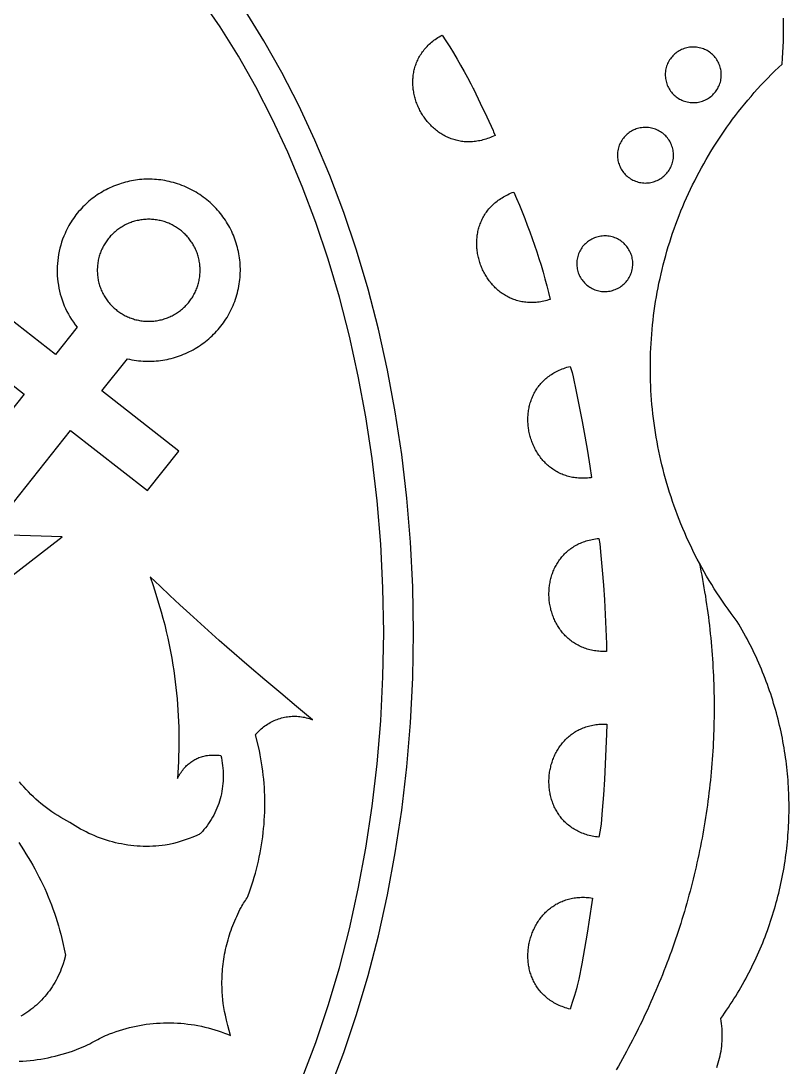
# Model space of a CAD drawing. Extents: x -250 to 250, y -370 to 370.
# Drawn here: x 43.4 to 250, y -178.5 to 103 of the extents above; entities that cross this region are included whole.
import ezdxf

# ---------------------------------------------------------------- set-up
doc = ezdxf.new("R2010")
doc.units = 0
doc.header["$MEASUREMENT"] = 0
doc.layers.get('0').update_dxf_attribs({"linetype": 'CONTINUOUS'})
doc.layers.add('COUCHE_1', color=18, linetype='CONTINUOUS')

msp = doc.modelspace()

# ---------------------------------------------------------------- linework, layer by layer
for points in [[(119.06, -181.49), (122.69, -171.87), (126.02, -161.95), (129.04, -151.74), (131.75, -141.25), (134.13, -130.51), (136.17, -119.53), (137.87, -108.31), (139.21, -96.89), (140.17, -85.28), (140.76, -73.49), (140.96, -61.53), (140.76, -49.57), (140.17, -37.77), (139.21, -26.16), (137.87, -14.74), (136.17, -3.53), (134.13, 7.45), (131.75, 18.2), (129.04, 28.68), (126.02, 38.89), (122.69, 48.81), (119.06, 58.43), (115.16, 67.73), (110.98, 76.69), (106.55, 85.3), (101.87, 93.54), (96.96, 101.39), (91.84, 108.85)], [(126.5, -184.45), (130.22, -174.55), (133.65, -164.36), (136.75, -153.87), (139.53, -143.12), (141.97, -132.11), (144.06, -120.86), (145.8, -109.38), (147.17, -97.69), (148.16, -85.81), (148.76, -73.75), (148.96, -61.53), (148.76, -49.3), (148.16, -37.24), (147.17, -25.36), (145.8, -13.68), (144.06, -2.2), (141.97, 9.05), (139.53, 20.06), (136.75, 30.82), (133.65, 41.3), (130.22, 51.5), (126.5, 61.39), (122.47, 70.97), (118.17, 80.21), (113.59, 89.1), (108.75, 97.63), (103.66, 105.78)]]:
    msp.add_lwpolyline(points)
for points in [[(157.71, 97.62), (158.73, 96.01), (159.72, 94.38), (160.69, 92.75), (161.65, 91.1), (162.58, 89.44), (163.5, 87.77), (164.39, 86.08), (165.04, 84.83), (165.17, 84.58), (166.95, 80.91), (168.67, 77.21), (170.36, 73.49), (170.48, 73.2), (170.9, 72.21), (170.48, 72.01), (170.07, 71.83), (169.66, 71.66), (169.25, 71.5), (168.84, 71.35), (168.44, 71.21), (168.03, 71.09), (167.63, 70.98), (167.23, 70.88), (166.83, 70.79), (166.44, 70.71), (166.05, 70.64), (165.65, 70.59), (165.27, 70.54), (164.88, 70.51), (164.5, 70.48), (164.12, 70.47), (163.74, 70.47), (163.37, 70.48), (162.99, 70.49), (162.63, 70.52), (162.26, 70.56), (161.9, 70.61), (161.54, 70.66), (161.18, 70.73), (160.83, 70.8), (160.48, 70.89), (160.14, 70.98), (159.79, 71.08), (159.46, 71.19), (159.12, 71.31), (158.79, 71.43), (158.47, 71.57), (158.14, 71.71), (157.82, 71.86), (157.51, 72.02), (157.2, 72.18), (156.89, 72.36), (156.59, 72.54), (156.3, 72.72), (156, 72.92), (155.72, 73.12), (155.43, 73.32), (155.16, 73.54), (154.88, 73.76), (154.61, 73.98), (154.35, 74.21), (154.09, 74.45), (153.84, 74.69), (153.59, 74.94), (153.35, 75.2), (153.11, 75.46), (152.88, 75.72), (152.65, 75.99), (152.43, 76.26), (152.22, 76.54), (152.01, 76.83), (151.8, 77.11), (151.61, 77.41), (151.42, 77.7), (151.23, 78), (151.05, 78.31), (150.88, 78.61), (150.71, 78.92), (150.55, 79.24), (150.4, 79.56), (150.25, 79.88), (150.11, 80.2), (149.98, 80.53), (149.85, 80.85), (149.73, 81.18), (149.62, 81.52), (149.51, 81.85), (149.41, 82.19), (149.32, 82.53), (149.23, 82.87), (149.16, 83.21), (149.09, 83.56), (149.02, 83.9), (148.97, 84.25), (148.92, 84.59), (148.88, 84.94), (148.85, 85.29), (148.82, 85.64), (148.81, 85.99), (148.8, 86.34), (148.8, 86.69), (148.81, 87.04), (148.82, 87.39), (148.85, 87.73), (148.88, 88.08), (148.92, 88.43), (148.97, 88.78), (149.03, 89.12), (149.1, 89.47), (149.17, 89.81), (149.26, 90.15), (149.35, 90.49), (149.45, 90.83), (149.56, 91.17), (149.69, 91.5), (149.82, 91.83), (149.95, 92.16), (150.1, 92.49), (150.26, 92.82), (150.43, 93.14), (150.61, 93.46), (150.79, 93.77), (150.99, 94.09), (151.2, 94.39), (151.41, 94.7), (151.64, 95), (151.88, 95.3), (152.12, 95.6), (152.38, 95.89), (152.65, 96.17), (152.92, 96.45), (153.21, 96.73), (153.51, 97), (153.82, 97.27), (154.14, 97.53), (154.47, 97.79), (154.81, 98.04), (155.16, 98.29), (155.53, 98.53), (155.9, 98.76), (156.29, 98.99), (156.68, 99.22)], [(176.7, 55.2), (177.45, 53.43), (178.18, 51.66), (178.89, 49.88), (179.58, 48.09), (180.25, 46.3), (180.89, 44.5), (181.52, 42.7), (182.13, 40.89), (182.71, 39.07), (183.27, 37.25), (183.81, 35.43), (184.33, 33.6), (184.82, 31.76), (185.3, 29.92), (185.75, 28.07), (185.31, 27.93), (184.88, 27.81), (184.45, 27.7), (184.03, 27.6), (183.61, 27.52), (183.19, 27.44), (182.77, 27.38), (182.36, 27.33), (181.96, 27.29), (181.55, 27.26), (181.15, 27.24), (180.76, 27.23), (180.37, 27.24), (179.98, 27.25), (179.6, 27.27), (179.22, 27.31), (178.84, 27.35), (178.47, 27.4), (178.11, 27.47), (177.74, 27.54), (177.39, 27.62), (177.03, 27.71), (176.68, 27.81), (176.34, 27.92), (176, 28.04), (175.66, 28.16), (175.33, 28.3), (175.01, 28.44), (174.69, 28.59), (174.37, 28.75), (174.06, 28.92), (173.75, 29.09), (173.45, 29.27), (173.15, 29.46), (172.86, 29.65), (172.58, 29.86), (172.3, 30.07), (172.02, 30.28), (171.75, 30.5), (171.49, 30.73), (171.23, 30.97), (170.98, 31.21), (170.73, 31.45), (170.49, 31.71), (170.25, 31.96), (170.02, 32.23), (169.79, 32.49), (169.57, 32.77), (169.36, 33.05), (169.15, 33.33), (168.95, 33.62), (168.76, 33.91), (168.57, 34.2), (168.39, 34.5), (168.21, 34.81), (168.04, 35.12), (167.88, 35.43), (167.72, 35.74), (167.57, 36.06), (167.42, 36.38), (167.29, 36.71), (167.15, 37.03), (167.03, 37.36), (166.91, 37.7), (166.8, 38.03), (166.7, 38.37), (166.6, 38.71), (166.51, 39.05), (166.43, 39.39), (166.35, 39.73), (166.28, 40.08), (166.22, 40.43), (166.17, 40.77), (166.12, 41.12), (166.08, 41.47), (166.05, 41.82), (166.02, 42.17), (166, 42.52), (165.99, 42.88), (165.99, 43.23), (166, 43.58), (166.01, 43.93), (166.03, 44.28), (166.06, 44.63), (166.1, 44.98), (166.14, 45.32), (166.19, 45.67), (166.25, 46.02), (166.32, 46.36), (166.4, 46.7), (166.48, 47.04), (166.58, 47.38), (166.68, 47.72), (166.79, 48.05), (166.91, 48.38), (167.04, 48.71), (167.17, 49.04), (167.32, 49.36), (167.47, 49.68), (167.63, 50), (167.8, 50.32), (167.98, 50.63), (168.17, 50.93), (168.37, 51.24), (168.57, 51.54), (168.79, 51.83), (169.01, 52.12), (169.25, 52.41), (169.49, 52.69), (169.74, 52.97), (170, 53.24), (170.27, 53.51), (170.55, 53.77), (170.84, 54.03), (171.14, 54.28), (171.45, 54.52), (171.77, 54.76), (172.1, 54.99), (172.44, 55.22), (172.78, 55.44), (173.14, 55.66), (173.51, 55.86), (173.89, 56.07), (174.28, 56.26), (174.67, 56.45), (175.08, 56.63), (175.5, 56.8), (175.93, 56.96)], [(191.63, 8.4), (191.88, 7.27), (192.75, 3.27), (193.56, -0.74), (194.34, -4.75), (195.07, -8.76), (195.76, -12.78), (196.4, -16.79), (196.87, -19.87), (196.69, -19.89), (196.25, -19.95), (195.82, -19.99), (195.4, -20.02), (194.97, -20.03), (194.56, -20.04), (194.14, -20.04), (193.74, -20.02), (193.33, -20), (192.94, -19.96), (192.55, -19.92), (192.16, -19.87), (191.78, -19.8), (191.4, -19.73), (191.03, -19.64), (190.66, -19.55), (190.3, -19.45), (189.95, -19.34), (189.6, -19.22), (189.25, -19.09), (188.92, -18.95), (188.58, -18.81), (188.25, -18.65), (187.93, -18.49), (187.62, -18.32), (187.3, -18.15), (187, -17.96), (186.7, -17.77), (186.41, -17.57), (186.12, -17.37), (185.84, -17.16), (185.56, -16.94), (185.29, -16.71), (185.03, -16.48), (184.77, -16.24), (184.51, -16), (184.27, -15.75), (184.03, -15.49), (183.79, -15.23), (183.57, -14.97), (183.34, -14.69), (183.13, -14.42), (182.92, -14.14), (182.72, -13.85), (182.52, -13.56), (182.33, -13.26), (182.15, -12.97), (181.97, -12.66), (181.8, -12.36), (181.63, -12.04), (181.48, -11.73), (181.33, -11.41), (181.18, -11.09), (181.04, -10.77), (180.91, -10.44), (180.79, -10.11), (180.67, -9.78), (180.56, -9.44), (180.46, -9.11), (180.36, -8.77), (180.27, -8.43), (180.19, -8.08), (180.11, -7.74), (180.04, -7.39), (179.98, -7.05), (179.93, -6.7), (179.88, -6.35), (179.84, -6), (179.81, -5.65), (179.78, -5.3), (179.76, -4.95), (179.75, -4.59), (179.75, -4.24), (179.75, -3.89), (179.76, -3.54), (179.78, -3.19), (179.81, -2.84), (179.84, -2.49), (179.88, -2.14), (179.93, -1.8), (179.99, -1.45), (180.05, -1.11), (180.13, -0.77), (180.21, -0.43), (180.29, -0.09), (180.39, 0.25), (180.49, 0.58), (180.61, 0.91), (180.73, 1.24), (180.85, 1.57), (180.99, 1.89), (181.13, 2.21), (181.28, 2.53), (181.44, 2.84), (181.61, 3.15), (181.79, 3.45), (181.97, 3.76), (182.17, 4.05), (182.37, 4.35), (182.58, 4.63), (182.79, 4.92), (183.02, 5.2), (183.26, 5.47), (183.5, 5.74), (183.75, 6.01), (184.01, 6.26), (184.28, 6.52), (184.56, 6.77), (184.85, 7.01), (185.14, 7.24), (185.44, 7.47), (185.76, 7.69), (186.08, 7.91), (186.41, 8.12), (186.75, 8.32), (187.1, 8.52), (187.46, 8.71), (187.82, 8.89), (188.2, 9.06), (188.58, 9.22), (188.98, 9.38), (189.38, 9.53), (189.79, 9.67), (190.21, 9.81), (190.65, 9.93), (191.09, 10.05)], [(199.08, -37.67), (199.39, -40.83), (199.74, -44.81), (200.05, -48.79), (200.31, -52.76), (200.54, -56.72), (200.73, -60.66), (200.87, -64.59), (200.93, -66.64), (200.6, -66.65), (200.16, -66.65), (199.72, -66.64), (199.28, -66.62), (198.86, -66.59), (198.44, -66.55), (198.02, -66.5), (197.62, -66.44), (197.21, -66.36), (196.82, -66.28), (196.43, -66.19), (196.05, -66.09), (195.67, -65.99), (195.31, -65.87), (194.94, -65.74), (194.59, -65.61), (194.24, -65.46), (193.9, -65.31), (193.56, -65.15), (193.23, -64.98), (192.91, -64.81), (192.59, -64.63), (192.28, -64.44), (191.98, -64.24), (191.68, -64.03), (191.39, -63.82), (191.11, -63.6), (190.83, -63.38), (190.56, -63.15), (190.3, -62.91), (190.04, -62.66), (189.8, -62.41), (189.55, -62.16), (189.32, -61.9), (189.09, -61.63), (188.86, -61.36), (188.65, -61.08), (188.44, -60.8), (188.24, -60.51), (188.04, -60.22), (187.86, -59.93), (187.67, -59.63), (187.5, -59.32), (187.33, -59.01), (187.17, -58.7), (187.02, -58.39), (186.87, -58.07), (186.73, -57.75), (186.6, -57.42), (186.47, -57.09), (186.35, -56.76), (186.24, -56.43), (186.14, -56.09), (186.04, -55.75), (185.95, -55.41), (185.87, -55.07), (185.79, -54.73), (185.72, -54.38), (185.66, -54.04), (185.6, -53.69), (185.55, -53.34), (185.51, -52.99), (185.48, -52.64), (185.45, -52.29), (185.43, -51.93), (185.42, -51.58), (185.42, -51.23), (185.42, -50.88), (185.43, -50.52), (185.45, -50.17), (185.47, -49.82), (185.5, -49.47), (185.54, -49.12), (185.58, -48.77), (185.64, -48.43), (185.7, -48.08), (185.77, -47.74), (185.84, -47.39), (185.92, -47.05), (186.01, -46.71), (186.11, -46.38), (186.22, -46.04), (186.33, -45.71), (186.45, -45.38), (186.57, -45.06), (186.71, -44.74), (186.85, -44.42), (187, -44.1), (187.16, -43.79), (187.32, -43.48), (187.49, -43.18), (187.67, -42.88), (187.86, -42.58), (188.06, -42.29), (188.26, -42), (188.47, -41.72), (188.69, -41.44), (188.91, -41.17), (189.14, -40.9), (189.38, -40.64), (189.63, -40.38), (189.89, -40.13), (190.15, -39.89), (190.42, -39.65), (190.7, -39.41), (190.99, -39.19), (191.28, -38.97), (191.59, -38.76), (191.89, -38.55), (192.21, -38.35), (192.54, -38.16), (192.87, -37.98), (193.21, -37.8), (193.56, -37.63), (193.92, -37.47), (194.28, -37.32), (194.66, -37.17), (195.04, -37.04), (195.42, -36.91), (195.82, -36.79), (196.23, -36.68), (196.64, -36.58), (197.06, -36.49), (197.49, -36.41), (197.92, -36.34), (198.37, -36.27), (198.82, -36.22)], [(200.6, -86.18), (200.96, -86.19), (200.89, -88.79), (200.75, -92.88), (200.57, -96.98), (200.34, -101.09), (200.07, -105.21), (199.76, -109.34), (199.44, -113.02), (199.15, -114.74), (198.82, -116.61), (198.37, -116.56), (197.92, -116.5), (197.49, -116.42), (197.06, -116.34), (196.64, -116.25), (196.23, -116.15), (195.82, -116.04), (195.42, -115.92), (195.04, -115.79), (194.66, -115.66), (194.28, -115.51), (193.92, -115.36), (193.56, -115.2), (193.21, -115.03), (192.87, -114.85), (192.54, -114.67), (192.21, -114.48), (191.89, -114.28), (191.59, -114.08), (191.28, -113.86), (190.99, -113.64), (190.7, -113.42), (190.42, -113.18), (190.15, -112.95), (189.89, -112.7), (189.63, -112.45), (189.38, -112.19), (189.14, -111.93), (188.91, -111.66), (188.69, -111.39), (188.47, -111.11), (188.26, -110.83), (188.06, -110.54), (187.86, -110.25), (187.67, -109.96), (187.49, -109.66), (187.32, -109.35), (187.16, -109.04), (187, -108.73), (186.85, -108.41), (186.71, -108.1), (186.57, -107.77), (186.45, -107.45), (186.33, -107.12), (186.22, -106.79), (186.11, -106.45), (186.01, -106.12), (185.92, -105.78), (185.84, -105.44), (185.77, -105.1), (185.7, -104.75), (185.64, -104.41), (185.58, -104.06), (185.54, -103.71), (185.5, -103.36), (185.47, -103.01), (185.45, -102.66), (185.43, -102.31), (185.42, -101.96), (185.42, -101.6), (185.42, -101.25), (185.43, -100.9), (185.45, -100.55), (185.48, -100.19), (185.51, -99.84), (185.55, -99.49), (185.6, -99.14), (185.66, -98.8), (185.72, -98.45), (185.79, -98.1), (185.87, -97.76), (185.95, -97.42), (186.04, -97.08), (186.14, -96.74), (186.24, -96.4), (186.35, -96.07), (186.47, -95.74), (186.6, -95.41), (186.73, -95.09), (186.87, -94.76), (187.02, -94.44), (187.17, -94.13), (187.33, -93.82), (187.5, -93.51), (187.67, -93.21), (187.86, -92.91), (188.04, -92.61), (188.24, -92.32), (188.44, -92.03), (188.65, -91.75), (188.86, -91.47), (189.09, -91.2), (189.32, -90.93), (189.55, -90.67), (189.8, -90.42), (190.04, -90.17), (190.3, -89.92), (190.56, -89.69), (190.83, -89.45), (191.11, -89.23), (191.39, -89.01), (191.68, -88.8), (191.98, -88.59), (192.28, -88.4), (192.59, -88.21), (192.91, -88.02), (193.23, -87.85), (193.56, -87.68), (193.9, -87.52), (194.24, -87.37), (194.59, -87.23), (194.94, -87.09), (195.31, -86.96), (195.67, -86.85), (196.05, -86.74), (196.43, -86.64), (196.82, -86.55), (197.21, -86.47), (197.62, -86.4), (198.02, -86.33), (198.44, -86.28), (198.86, -86.24), (199.28, -86.21), (199.72, -86.19), (200.16, -86.18)], [(194.97, -132.8), (195.4, -132.82), (195.82, -132.85), (196.25, -132.89), (196.69, -132.94), (197.12, -133), (196.96, -134.17), (196.34, -138.31), (195.67, -142.45), (194.96, -146.59), (194.21, -150.72), (193.41, -154.84), (193.04, -156.6), (192.8, -157.44), (192.25, -159.26), (191.68, -161.07), (191.09, -162.88), (190.65, -162.76), (190.21, -162.64), (189.79, -162.51), (189.38, -162.36), (188.98, -162.21), (188.58, -162.06), (188.2, -161.89), (187.82, -161.72), (187.46, -161.54), (187.1, -161.35), (186.75, -161.15), (186.41, -160.95), (186.08, -160.74), (185.76, -160.53), (185.44, -160.3), (185.14, -160.07), (184.85, -159.84), (184.56, -159.6), (184.28, -159.35), (184.01, -159.1), (183.75, -158.84), (183.5, -158.57), (183.26, -158.3), (183.02, -158.03), (182.79, -157.75), (182.58, -157.47), (182.37, -157.18), (182.17, -156.88), (181.97, -156.59), (181.79, -156.29), (181.61, -155.98), (181.44, -155.67), (181.28, -155.36), (181.13, -155.04), (180.99, -154.72), (180.85, -154.4), (180.73, -154.07), (180.61, -153.74), (180.49, -153.41), (180.39, -153.08), (180.29, -152.74), (180.21, -152.41), (180.13, -152.07), (180.05, -151.72), (179.99, -151.38), (179.93, -151.03), (179.88, -150.69), (179.84, -150.34), (179.81, -149.99), (179.78, -149.64), (179.76, -149.29), (179.75, -148.94), (179.75, -148.59), (179.75, -148.24), (179.76, -147.89), (179.78, -147.54), (179.81, -147.18), (179.84, -146.83), (179.88, -146.48), (179.93, -146.13), (179.98, -145.79), (180.04, -145.44), (180.11, -145.09), (180.19, -144.75), (180.27, -144.41), (180.36, -144.07), (180.46, -143.73), (180.56, -143.39), (180.67, -143.05), (180.79, -142.72), (180.91, -142.39), (181.04, -142.07), (181.18, -141.74), (181.33, -141.42), (181.48, -141.1), (181.63, -140.79), (181.8, -140.48), (181.97, -140.17), (182.15, -139.87), (182.33, -139.57), (182.52, -139.27), (182.72, -138.98), (182.92, -138.7), (183.13, -138.41), (183.34, -138.14), (183.57, -137.87), (183.79, -137.6), (184.03, -137.34), (184.27, -137.08), (184.51, -136.83), (184.77, -136.59), (185.03, -136.35), (185.29, -136.12), (185.56, -135.89), (185.84, -135.68), (186.12, -135.46), (186.41, -135.26), (186.7, -135.06), (187, -134.87), (187.3, -134.68), (187.62, -134.51), (187.93, -134.34), (188.25, -134.18), (188.58, -134.02), (188.92, -133.88), (189.25, -133.74), (189.6, -133.61), (189.95, -133.49), (190.3, -133.38), (190.66, -133.28), (191.03, -133.19), (191.4, -133.11), (191.78, -133.03), (192.16, -132.97), (192.55, -132.91), (192.94, -132.87), (193.33, -132.83), (193.74, -132.81), (194.14, -132.79), (194.56, -132.79)]]:
    msp.add_lwpolyline(points, close=True)
at = {"layer": 'COUCHE_1'}
for points in [[(230.54, -178.61), (230.76, -177.99), (230.95, -177.37), (231.14, -176.74), (231.3, -176.11), (231.45, -175.47), (231.58, -174.83), (231.7, -174.18), (231.8, -173.52), (231.88, -172.87), (231.95, -172.2), (232, -171.54), (232.03, -170.87), (232.04, -170.2), (232.03, -169.52), (232.01, -168.84), (231.97, -168.16), (231.91, -167.48), (231.83, -166.79), (231.73, -166.1), (231.62, -165.42), (232.15, -164.67), (232.67, -163.93), (233.19, -163.18), (233.69, -162.43), (234.19, -161.67), (234.69, -160.91), (235.17, -160.15), (235.65, -159.38), (236.11, -158.61), (236.58, -157.83), (237.03, -157.06), (237.47, -156.28), (237.91, -155.49), (238.34, -154.71), (238.76, -153.92), (239.18, -153.13), (239.59, -152.33), (239.98, -151.53), (240.38, -150.73), (240.76, -149.93), (241.13, -149.12), (241.5, -148.31), (241.86, -147.5), (242.22, -146.68), (242.56, -145.87), (242.9, -145.05), (243.23, -144.23), (243.55, -143.4), (243.86, -142.58), (244.17, -141.75), (244.46, -140.92), (244.75, -140.08), (245.04, -139.25), (245.31, -138.41), (245.58, -137.57), (245.84, -136.73), (246.09, -135.89), (246.33, -135.04), (246.57, -134.2), (246.8, -133.35), (247.02, -132.5), (247.23, -131.65), (247.43, -130.8), (247.63, -129.94), (247.82, -129.09), (248, -128.23), (248.17, -127.37), (248.34, -126.51), (248.49, -125.65), (248.64, -124.79), (248.79, -123.93), (248.92, -123.06), (249.05, -122.2), (249.17, -121.33), (249.28, -120.47), (249.38, -119.6), (249.47, -118.73), (249.56, -117.86), (249.64, -116.99), (249.71, -116.12), (249.77, -115.25), (249.83, -114.38), (249.88, -113.51), (249.92, -112.64), (249.95, -111.76), (249.97, -110.89), (249.99, -110.02), (250, -109.14), (250, -108.27), (249.99, -107.4), (249.98, -106.53), (249.95, -105.65), (249.92, -104.78), (249.88, -103.91), (249.84, -103.03), (249.78, -102.16), (249.72, -101.29), (249.65, -100.42), (249.57, -99.55), (249.49, -98.68), (249.39, -97.81), (249.29, -96.94), (249.18, -96.07), (249.06, -95.2), (248.94, -94.33), (248.8, -93.47), (248.66, -92.6), (248.51, -91.74), (248.36, -90.87), (248.19, -90.01), (248.02, -89.15), (247.84, -88.29), (247.65, -87.43), (247.45, -86.57), (247.25, -85.72), (247.03, -84.86), (246.81, -84.01), (246.58, -83.15), (246.35, -82.3), (246.1, -81.45), (245.85, -80.61), (245.59, -79.76), (245.32, -78.92), (245.05, -78.08), (244.76, -77.23), (244.47, -76.4), (244.17, -75.56), (243.86, -74.73), (243.55, -73.89), (243.22, -73.06), (242.89, -72.24), (242.55, -71.41), (242.2, -70.59), (241.85, -69.76), (241.48, -68.95), (241.11, -68.13), (240.73, -67.32), (240.35, -66.5), (239.95, -65.7), (239.55, -64.89), (239.13, -64.09), (238.71, -63.29), (238.29, -62.49), (237.85, -61.7), (237.41, -60.9), (236.96, -60.12), (236.5, -59.33), (236.03, -58.55), (235.21, -57.47), (234.41, -56.39), (233.62, -55.3), (232.84, -54.21), (232.08, -53.11), (231.34, -52), (230.61, -50.89), (229.89, -49.77), (229.19, -48.64), (228.5, -47.51), (227.83, -46.38), (227.17, -45.23), (226.53, -44.09), (225.9, -42.93), (225.29, -41.77), (224.69, -40.61), (224.11, -39.44), (223.54, -38.27), (222.99, -37.09), (222.45, -35.91), (221.92, -34.72), (221.41, -33.53), (220.92, -32.33), (220.44, -31.13), (219.97, -29.93), (219.52, -28.72), (219.08, -27.51), (218.66, -26.3), (218.25, -25.08), (217.86, -23.86), (217.48, -22.63), (217.11, -21.41), (216.76, -20.18), (216.43, -18.94), (216.11, -17.71), (215.8, -16.47), (215.51, -15.23), (215.23, -13.98), (214.97, -12.74), (214.72, -11.49), (214.48, -10.24), (214.26, -8.99), (214.06, -7.74), (213.86, -6.48), (213.69, -5.23), (213.52, -3.97), (213.38, -2.71), (213.24, -1.45), (213.12, -0.19), (213.02, 1.07), (212.93, 2.33), (212.85, 3.59), (212.79, 4.85), (212.74, 6.12), (212.71, 7.38), (212.69, 8.64), (212.68, 9.91), (212.69, 11.17), (212.71, 12.43), (212.75, 13.69), (212.8, 14.95), (212.87, 16.21), (212.95, 17.47), (213.04, 18.73), (213.15, 19.99), (213.27, 21.25), (213.41, 22.5), (213.56, 23.75), (213.73, 25), (213.91, 26.25), (214.1, 27.5), (214.31, 28.75), (214.53, 29.99), (214.76, 31.23), (215.01, 32.47), (215.28, 33.71), (215.55, 34.94), (215.85, 36.17), (216.15, 37.4), (216.47, 38.63), (216.81, 39.85), (217.15, 41.07), (217.51, 42.28), (217.89, 43.5), (218.28, 44.71), (218.68, 45.91), (219.1, 47.11), (219.53, 48.31), (219.98, 49.5), (220.44, 50.69), (220.91, 51.87), (221.4, 53.05), (221.9, 54.22), (222.42, 55.39), (222.94, 56.56), (223.49, 57.72), (224.04, 58.87), (224.61, 60.02), (225.2, 61.17), (225.8, 62.3), (226.41, 63.44), (227.03, 64.56), (227.67, 65.69), (228.33, 66.8), (228.99, 67.91), (229.67, 69.01), (230.37, 70.11), (231.08, 71.2), (231.8, 72.28), (232.53, 73.35), (233.28, 74.42), (234.05, 75.49), (234.82, 76.54), (235.61, 77.59), (236.42, 78.63), (237.24, 79.66), (238.07, 80.68), (238.91, 81.7), (239.77, 82.71), (240.64, 83.71), (241.53, 84.7), (242.43, 85.69), (243.34, 86.66), (244.27, 87.63), (245.21, 88.59), (246.16, 89.54), (247.13, 90.48), (248.11, 91.41), (248.23, 92.96), (248.34, 94.51), (248.42, 96.05), (248.48, 97.59), (248.52, 99.13), (248.54, 100.67), (248.53, 102.21), (248.51, 103.74)], [(23, -60.08), (54.5, -35.82), (34.44, -35.19), (56.71, -7.15), (77.4, -23.32), (85.83, -12.71), (65.15, 3.46), (72.02, 12.09), (72.62, 11.96), (73.22, 11.84), (73.82, 11.74), (74.43, 11.66), (75.03, 11.58), (75.63, 11.53), (76.23, 11.48), (76.82, 11.46), (77.42, 11.44), (78.02, 11.45), (78.61, 11.46), (79.2, 11.49), (79.79, 11.53), (80.37, 11.59), (80.95, 11.66), (81.53, 11.75), (82.11, 11.84), (82.68, 11.95), (83.25, 12.08), (83.81, 12.22), (84.37, 12.37), (84.93, 12.53), (85.48, 12.7), (86.03, 12.89), (86.57, 13.09), (87.11, 13.31), (87.64, 13.53), (88.16, 13.77), (88.68, 14.02), (89.19, 14.28), (89.7, 14.55), (90.2, 14.84), (90.69, 15.13), (91.18, 15.44), (91.66, 15.76), (92.13, 16.09), (92.6, 16.43), (93.05, 16.78), (93.5, 17.14), (93.94, 17.51), (94.37, 17.89), (94.8, 18.28), (95.21, 18.69), (95.61, 19.1), (96.01, 19.52), (96.39, 19.96), (96.77, 20.4), (97.14, 20.85), (97.49, 21.31), (97.84, 21.78), (98.17, 22.26), (98.5, 22.75), (98.81, 23.25), (99.11, 23.75), (99.4, 24.27), (99.68, 24.79), (99.94, 25.32), (100.2, 25.86), (100.44, 26.41), (100.67, 26.97), (100.88, 27.53), (101.09, 28.1), (101.28, 28.68), (101.45, 29.27), (101.62, 29.86), (101.76, 30.45), (101.89, 31.04), (102.01, 31.63), (102.11, 32.23), (102.19, 32.82), (102.26, 33.41), (102.32, 34), (102.36, 34.59), (102.39, 35.18), (102.4, 35.76), (102.4, 36.35), (102.38, 36.93), (102.35, 37.51), (102.31, 38.09), (102.25, 38.67), (102.18, 39.24), (102.09, 39.82), (102, 40.38), (101.88, 40.95), (101.76, 41.51), (101.62, 42.07), (101.47, 42.62), (101.3, 43.17), (101.13, 43.72), (100.94, 44.26), (100.74, 44.79), (100.52, 45.32), (100.29, 45.85), (100.06, 46.37), (99.8, 46.88), (99.54, 47.39), (99.27, 47.89), (98.98, 48.39), (98.68, 48.87), (98.37, 49.36), (98.05, 49.83), (97.72, 50.3), (97.38, 50.76), (97.02, 51.21), (96.66, 51.66), (96.28, 52.09), (95.9, 52.52), (95.5, 52.94), (95.09, 53.35), (94.67, 53.75), (94.25, 54.14), (93.81, 54.52), (93.36, 54.9), (92.9, 55.26), (92.43, 55.61), (91.96, 55.95), (91.47, 56.28), (90.98, 56.61), (90.47, 56.92), (89.96, 57.21), (89.43, 57.5), (88.9, 57.78), (88.36, 58.04), (87.81, 58.29), (87.25, 58.53), (86.69, 58.75), (86.11, 58.97), (85.53, 59.17), (84.96, 59.35), (84.4, 59.51), (83.83, 59.66), (83.26, 59.8), (82.69, 59.92), (82.12, 60.03), (81.55, 60.13), (80.98, 60.21), (80.41, 60.28), (79.84, 60.33), (79.27, 60.38), (78.7, 60.4), (78.13, 60.42), (77.56, 60.42), (76.99, 60.41), (76.43, 60.39), (75.87, 60.35), (75.31, 60.3), (74.75, 60.24), (74.19, 60.16), (73.64, 60.08), (73.09, 59.98), (72.54, 59.87), (72, 59.74), (71.46, 59.61), (70.92, 59.46), (70.38, 59.3), (69.85, 59.13), (69.33, 58.94), (68.81, 58.75), (68.29, 58.54), (67.78, 58.32), (67.27, 58.09), (66.77, 57.85), (66.28, 57.6), (65.79, 57.34), (65.3, 57.06), (64.83, 56.78), (64.35, 56.48), (63.89, 56.18), (63.43, 55.86), (62.98, 55.53), (62.54, 55.2), (62.1, 54.85), (61.67, 54.49), (61.25, 54.12), (60.83, 53.74), (60.43, 53.35), (60.03, 52.95), (59.64, 52.54), (59.27, 52.13), (58.89, 51.7), (58.53, 51.26), (58.18, 50.81), (57.84, 50.36), (57.51, 49.89), (57.19, 49.42), (56.87, 48.93), (56.57, 48.44), (56.28, 47.94), (56, 47.43), (55.73, 46.91), (55.48, 46.38), (55.23, 45.85), (54.9, 45.06), (54.59, 44.26), (54.31, 43.46), (54.07, 42.65), (53.85, 41.84), (53.66, 41.02), (53.5, 40.2), (53.37, 39.38), (53.26, 38.55), (53.19, 37.73), (53.14, 36.9), (53.12, 36.07), (53.13, 35.24), (53.16, 34.42), (53.23, 33.59), (53.32, 32.77), (53.44, 31.95), (53.59, 31.14), (53.76, 30.33), (53.96, 29.53), (54.19, 28.73), (54.45, 27.94), (54.73, 27.16), (55.04, 26.39), (55.38, 25.63), (55.74, 24.87), (56.13, 24.13), (56.55, 23.4), (57, 22.68), (57.47, 21.97), (57.96, 21.28), (58.49, 20.6), (52.64, 13.24), (31.96, 29.41)], [(23.53, 18.79), (44.21, 2.62), (29.44, -15.97)], [(225.83, -42.76), (226.06, -43.88), (226.28, -45), (226.5, -46.13), (226.71, -47.25), (226.91, -48.37), (227.11, -49.5), (227.29, -50.62), (227.48, -51.75), (227.65, -52.88), (227.82, -54), (227.98, -55.13), (228.14, -56.26), (228.29, -57.38), (228.43, -58.51), (228.56, -59.64), (228.69, -60.77), (228.81, -61.9), (228.92, -63.02), (229.03, -64.15), (229.13, -65.28), (229.23, -66.41), (229.31, -67.54), (229.39, -68.67), (229.47, -69.8), (229.53, -70.93), (229.59, -72.06), (229.65, -73.18), (229.7, -74.31), (229.74, -75.44), (229.77, -76.57), (229.8, -77.7), (229.82, -78.83), (229.83, -79.96), (229.84, -81.08), (229.84, -82.21), (229.83, -83.34), (229.82, -84.47), (229.8, -85.59), (229.77, -86.72), (229.74, -87.84), (229.7, -88.97), (229.65, -90.09), (229.6, -91.22), (229.54, -92.34), (229.47, -93.47), (229.4, -94.59), (229.32, -95.71), (229.24, -96.83), (229.14, -97.95), (229.04, -99.08), (228.94, -100.19), (228.83, -101.31), (228.71, -102.43), (228.58, -103.55), (228.45, -104.67), (228.31, -105.78), (228.17, -106.9), (228.02, -108.01), (227.86, -109.12), (227.7, -110.24), (227.53, -111.35), (227.35, -112.46), (227.17, -113.57), (226.98, -114.67), (226.78, -115.78), (226.58, -116.89), (226.37, -117.99), (226.16, -119.1), (225.93, -120.2), (225.71, -121.3), (225.47, -122.4), (225.23, -123.5), (224.98, -124.6), (224.73, -125.69), (224.47, -126.79), (224.2, -127.88), (223.93, -128.97), (223.65, -130.06), (223.36, -131.15), (223.07, -132.24), (222.78, -133.33), (222.47, -134.41), (222.16, -135.5), (221.84, -136.58), (221.52, -137.66), (221.19, -138.74), (220.85, -139.81), (220.51, -140.89), (220.16, -141.96), (219.81, -143.03), (219.45, -144.1), (219.08, -145.17), (218.71, -146.24), (218.33, -147.3), (217.94, -148.36), (217.55, -149.43), (217.15, -150.48), (216.75, -151.54), (216.34, -152.6), (215.92, -153.65), (215.5, -154.7), (215.07, -155.75), (214.63, -156.79), (214.19, -157.84), (213.74, -158.88), (213.29, -159.92), (212.83, -160.96), (212.36, -162), (211.89, -163.03), (211.41, -164.06), (210.93, -165.09), (210.44, -166.12), (209.94, -167.14), (209.44, -168.16), (208.93, -169.18), (208.42, -170.2), (207.9, -171.21), (207.37, -172.23), (206.84, -173.24), (206.3, -174.24), (205.75, -175.25), (205.2, -176.25), (204.65, -177.25), (204.08, -178.24), (203.51, -179.24)], [(42.91, -176.88), (43.88, -176.84), (44.86, -176.77), (45.84, -176.69), (46.81, -176.58), (47.78, -176.46), (48.75, -176.31), (49.71, -176.15), (50.67, -175.97), (51.63, -175.76), (52.58, -175.54), (53.52, -175.3), (54.47, -175.04), (55.41, -174.76), (56.34, -174.46), (57.27, -174.15), (58.34, -173.75), (59.41, -173.34), (60.09, -173.06), (60.76, -172.76), (61.32, -172.48), (61.89, -172.19), (62.45, -171.9), (63, -171.59), (63.51, -171.3), (64.03, -171.02), (64.55, -170.75), (65.07, -170.5), (65.61, -170.25), (66.14, -170.01), (66.68, -169.78), (67.23, -169.56), (68.1, -169.23), (68.98, -168.91), (69.86, -168.62), (70.75, -168.35), (71.64, -168.09), (72.54, -167.86), (73.44, -167.64), (74.35, -167.44), (75.27, -167.27), (76.18, -167.11), (77.1, -166.97), (78.02, -166.86), (78.95, -166.76), (79.88, -166.68), (80.81, -166.62), (81.74, -166.59), (82.67, -166.57), (83.6, -166.57), (84.54, -166.59), (85.47, -166.64), (86.39, -166.7), (87.32, -166.78), (88.24, -166.89), (89.17, -167.01), (90.08, -167.15), (91, -167.31), (91.91, -167.5), (92.82, -167.7), (93.72, -167.92), (94.62, -168.16), (95.52, -168.42), (96.41, -168.7), (97.25, -168.99), (98.09, -169.31), (98.93, -169.64), (99.76, -169.96), (99.37, -168.61), (99.01, -167.25), (98.67, -165.88), (98.36, -164.51), (98.15, -163.48), (97.96, -162.43), (97.81, -161.39), (97.68, -160.34), (97.58, -159.28), (97.5, -158.23), (97.46, -157.17), (97.44, -156.11), (97.44, -155.44), (97.46, -154.77), (97.48, -154.1), (97.52, -153.43), (97.56, -152.76), (97.62, -152.1), (97.68, -151.43), (97.76, -150.77), (97.85, -150.1), (97.94, -149.44), (98.05, -148.78), (98.17, -148.12), (98.3, -147.46), (98.43, -146.8), (98.58, -146.15), (98.74, -145.5), (98.91, -144.85), (99.09, -144.2), (99.28, -143.56), (99.48, -142.92), (99.68, -142.28), (99.9, -141.65), (100.13, -141.02), (100.37, -140.39), (100.62, -139.77), (100.87, -139.15), (101.14, -138.53), (101.42, -137.92), (101.7, -137.31), (102, -136.71), (102.3, -136.11), (102.62, -135.52), (102.83, -135.14), (103.05, -134.76), (103.28, -134.4), (103.52, -134.04), (103.76, -133.68), (103.99, -133.31), (104.19, -132.92), (104.38, -132.54), (104.59, -132.06), (104.77, -131.57), (105.31, -129.99), (105.81, -128.4), (106.14, -127.34), (106.44, -126.26), (106.73, -125.19), (107, -124.11), (107.26, -123.03), (107.49, -121.95), (107.71, -120.86), (107.91, -119.77), (108.1, -118.68), (108.27, -117.58), (108.41, -116.48), (108.55, -115.38), (108.66, -114.28), (108.76, -113.18), (108.84, -112.08), (108.9, -110.97), (108.95, -109.87), (108.97, -108.76), (108.98, -107.66), (108.98, -106.55), (108.95, -105.44), (108.91, -104.34), (108.85, -103.23), (108.77, -102.13), (108.67, -101.02), (108.56, -99.92), (108.43, -98.82), (108.28, -97.72), (108.12, -96.62), (107.93, -95.52), (107.73, -94.42), (107.51, -93.33), (106.49, -89.08), (106.52, -89), (106.56, -88.91), (106.61, -88.84), (106.67, -88.77), (107.18, -88.26), (107.7, -87.76), (108.02, -87.48), (108.34, -87.2), (108.66, -86.93), (109, -86.68), (109.34, -86.44), (109.69, -86.21), (110.05, -85.99), (110.41, -85.78), (110.78, -85.58), (111.15, -85.4), (111.53, -85.22), (111.91, -85.06), (112.3, -84.91), (112.69, -84.78), (113.08, -84.65), (113.48, -84.54), (113.88, -84.44), (114.29, -84.35), (114.7, -84.28), (115.11, -84.21), (115.52, -84.16), (115.93, -84.13), (116.35, -84.1), (116.76, -84.09), (117.18, -84.09), (117.6, -84.1), (118.02, -84.13), (118.44, -84.17), (118.86, -84.23), (119.28, -84.29), (119.69, -84.37), (120.11, -84.47), (120.54, -84.58), (120.97, -84.72), (121.4, -84.87), (121.82, -85.01), (117.54, -81.46), (113.28, -77.89), (109.02, -74.31), (104.79, -70.71), (102.76, -68.97), (100.74, -67.22), (98.72, -65.46), (96.72, -63.7), (94.72, -61.92), (92.74, -60.14), (90.75, -58.35), (88.78, -56.54), (86.12, -54.08), (83.47, -51.59), (80.83, -49.1), (78.18, -46.61), (78.94, -48.93), (79.68, -51.27), (80.39, -53.61), (81.08, -55.95), (81.57, -57.72), (82.04, -59.5), (82.48, -61.28), (82.89, -63.07), (83.27, -64.87), (83.63, -66.67), (83.96, -68.48), (84.26, -70.29), (84.49, -71.8), (84.7, -73.32), (84.9, -74.84), (85.08, -76.36), (85.23, -77.89), (85.38, -79.41), (85.5, -80.94), (85.6, -82.47), (85.69, -84), (85.76, -85.53), (85.81, -87.06), (85.84, -88.6), (85.85, -90.13), (85.85, -91.66), (85.83, -93.2), (85.79, -94.73), (85.72, -96.25), (85.63, -97.77), (85.54, -99.29), (85.45, -100.81), (85.63, -100.47), (85.82, -100.14), (86.02, -99.82), (86.22, -99.5), (86.44, -99.18), (86.66, -98.87), (86.88, -98.57), (87.12, -98.27), (87.31, -98.03), (87.52, -97.81), (87.72, -97.58), (87.94, -97.37), (88.16, -97.16), (88.39, -96.96), (88.62, -96.76), (88.86, -96.58), (89.1, -96.4), (89.35, -96.22), (89.6, -96.06), (89.86, -95.9), (90.13, -95.75), (90.4, -95.61), (90.67, -95.47), (90.95, -95.34), (91.27, -95.21), (91.58, -95.09), (91.91, -94.99), (92.23, -94.89), (92.56, -94.81), (92.9, -94.74), (93.23, -94.68), (93.57, -94.63), (94.02, -94.58), (94.46, -94.55), (94.91, -94.53), (95.35, -94.52), (95.8, -94.52), (96.25, -94.54), (96.69, -94.56), (97.14, -94.6), (97.29, -95.29), (97.42, -95.97), (97.54, -96.66), (97.63, -97.35), (97.7, -98.04), (97.75, -98.74), (97.78, -99.43), (97.79, -100.13), (97.78, -100.82), (97.75, -101.51), (97.7, -102.21), (97.63, -102.9), (97.53, -103.59), (97.42, -104.28), (97.29, -104.96), (97.13, -105.65), (96.96, -106.3), (96.77, -106.95), (96.57, -107.59), (96.34, -108.22), (96.09, -108.85), (95.82, -109.47), (95.54, -110.08), (95.24, -110.68), (94.91, -111.27), (94.57, -111.85), (94.22, -112.42), (93.84, -112.98), (93.45, -113.53), (93.04, -114.06), (92.61, -114.59), (92.17, -115.1), (92.01, -115.27), (91.84, -115.44), (91.66, -115.59), (91.47, -115.73), (91.28, -115.86), (91.08, -115.98), (90.87, -116.09), (90.66, -116.19), (89.63, -116.61), (88.6, -117), (87.55, -117.36), (86.5, -117.7), (85.44, -118.01), (84.37, -118.29), (83.29, -118.55), (82.21, -118.77), (81.36, -118.88), (80.51, -118.96), (79.67, -119.03), (78.82, -119.07), (77.97, -119.1), (77.13, -119.1), (76.28, -119.09), (75.44, -119.06), (74.6, -119), (73.76, -118.93), (72.92, -118.84), (72.09, -118.73), (71.26, -118.6), (70.43, -118.45), (69.61, -118.29), (68.79, -118.1), (67.98, -117.89), (67.17, -117.67), (66.36, -117.43), (65.56, -117.17), (64.77, -116.89), (63.99, -116.59), (63.21, -116.28), (62.43, -115.94), (61.67, -115.59), (60.91, -115.22), (60.16, -114.83), (59.42, -114.43), (58.68, -114), (57.96, -113.56), (57.25, -113.1), (56.54, -112.63), (55.71, -112.2), (54.88, -111.76), (54.07, -111.3), (53.28, -110.82), (52.49, -110.32), (51.72, -109.81), (50.96, -109.28), (50.22, -108.73), (49.49, -108.17), (48.77, -107.59), (48.07, -106.99), (47.38, -106.38), (46.71, -105.75), (46.05, -105.11), (45.4, -104.46), (44.78, -103.78), (44.16, -103.1), (43.57, -102.4), (42.99, -101.69)], [(42.77, -118.09), (43.44, -119.07), (44.1, -120.06), (44.73, -121.06), (45.36, -122.06), (45.96, -123.08), (46.55, -124.11), (47.13, -125.15), (47.69, -126.19), (48.23, -127.25), (48.76, -128.31), (49.27, -129.38), (49.77, -130.45), (50.24, -131.54), (50.7, -132.63), (51.15, -133.73), (51.57, -134.83), (51.98, -135.94), (52.38, -137.06), (52.75, -138.18), (53.11, -139.31), (53.45, -140.44), (53.77, -141.58), (54.08, -142.73), (54.37, -143.87), (55.32, -148.38), (55.3, -148.6), (55.26, -148.81), (54.99, -149.77), (54.69, -150.73), (54.47, -151.39), (54.23, -152.04), (53.98, -152.68), (53.71, -153.3), (53.42, -153.92), (53.12, -154.53), (52.81, -155.12), (52.48, -155.7), (52.14, -156.28), (51.78, -156.84), (51.41, -157.39), (51.03, -157.92), (50.63, -158.45), (50.22, -158.96), (49.8, -159.46), (49.37, -159.95), (48.92, -160.43), (48.46, -160.89), (48, -161.34), (47.52, -161.78), (47.03, -162.2), (46.53, -162.62), (46.02, -163.01), (45.5, -163.4), (44.98, -163.77), (44.44, -164.13), (43.89, -164.47), (43.34, -164.8)]]:
    msp.add_lwpolyline(points, dxfattribs=at)
for points in [[(225.46, 95.88), (225.08, 95.93), (224.7, 95.97), (224.32, 95.98), (223.94, 95.98), (223.57, 95.95), (223.2, 95.91), (222.83, 95.85), (222.47, 95.78), (222.12, 95.68), (221.77, 95.57), (221.43, 95.44), (221.1, 95.3), (220.77, 95.14), (220.45, 94.97), (220.15, 94.78), (219.85, 94.58), (219.56, 94.37), (219.28, 94.14), (219.01, 93.89), (218.76, 93.64), (218.51, 93.37), (218.28, 93.09), (218.07, 92.8), (217.86, 92.5), (217.67, 92.19), (217.5, 91.86), (217.34, 91.53), (217.2, 91.19), (217.07, 90.83), (216.97, 90.47), (216.87, 90.1), (216.8, 89.72), (216.75, 89.34), (216.71, 88.96), (216.7, 88.59), (216.71, 88.21), (216.73, 87.84), (216.77, 87.48), (216.83, 87.12), (216.91, 86.76), (217, 86.41), (217.11, 86.06), (217.24, 85.72), (217.38, 85.39), (217.54, 85.07), (217.72, 84.76), (217.91, 84.45), (218.11, 84.15), (218.33, 83.87), (218.56, 83.59), (218.8, 83.33), (219.06, 83.07), (219.33, 82.83), (219.61, 82.6), (219.91, 82.39), (220.21, 82.19), (220.53, 82), (220.85, 81.83), (221.19, 81.67), (221.53, 81.53), (221.89, 81.4), (222.25, 81.3), (222.63, 81.21), (223.01, 81.13), (223.39, 81.08), (223.77, 81.05), (224.15, 81.03), (224.53, 81.04), (224.9, 81.06), (225.27, 81.1), (225.64, 81.16), (226, 81.24), (226.35, 81.33), (226.7, 81.44), (227.04, 81.57), (227.37, 81.71), (227.7, 81.87), (228.02, 82.04), (228.32, 82.23), (228.62, 82.43), (228.91, 82.65), (229.19, 82.88), (229.46, 83.12), (229.71, 83.37), (229.96, 83.64), (230.19, 83.92), (230.4, 84.21), (230.61, 84.51), (230.8, 84.83), (230.97, 85.15), (231.13, 85.48), (231.27, 85.83), (231.4, 86.18), (231.51, 86.54), (231.6, 86.91), (231.67, 87.29), (231.72, 87.67), (231.76, 88.05), (231.77, 88.43), (231.77, 88.8), (231.74, 89.17), (231.7, 89.54), (231.64, 89.9), (231.56, 90.25), (231.47, 90.61), (231.36, 90.95), (231.23, 91.29), (231.09, 91.62), (230.93, 91.94), (230.75, 92.26), (230.56, 92.56), (230.36, 92.86), (230.14, 93.15), (229.91, 93.42), (229.67, 93.69), (229.41, 93.94), (229.14, 94.18), (228.86, 94.41), (228.57, 94.63), (228.26, 94.83), (227.95, 95.01), (227.62, 95.19), (227.28, 95.34), (226.94, 95.49), (226.58, 95.61), (226.22, 95.72), (225.84, 95.81)], [(212.61, 74.25), (212.22, 74.3), (211.84, 74.34), (211.46, 74.35), (211.08, 74.35), (210.71, 74.32), (210.34, 74.28), (209.98, 74.22), (209.62, 74.14), (209.26, 74.05), (208.91, 73.94), (208.57, 73.81), (208.24, 73.67), (207.91, 73.51), (207.6, 73.34), (207.29, 73.15), (206.99, 72.95), (206.7, 72.74), (206.42, 72.51), (206.16, 72.26), (205.9, 72.01), (205.66, 71.74), (205.43, 71.46), (205.21, 71.17), (205.01, 70.87), (204.82, 70.56), (204.64, 70.23), (204.49, 69.9), (204.34, 69.56), (204.22, 69.2), (204.11, 68.84), (204.02, 68.47), (203.94, 68.09), (203.89, 67.71), (203.86, 67.33), (203.84, 66.96), (203.85, 66.58), (203.87, 66.21), (203.91, 65.85), (203.97, 65.48), (204.05, 65.13), (204.14, 64.78), (204.26, 64.43), (204.38, 64.09), (204.53, 63.76), (204.69, 63.44), (204.86, 63.13), (205.05, 62.82), (205.25, 62.52), (205.47, 62.24), (205.7, 61.96), (205.95, 61.7), (206.2, 61.44), (206.47, 61.2), (206.76, 60.97), (207.05, 60.76), (207.35, 60.56), (207.67, 60.37), (207.99, 60.2), (208.33, 60.04), (208.68, 59.9), (209.03, 59.77), (209.4, 59.66), (209.77, 59.57), (210.15, 59.5), (210.53, 59.45), (210.92, 59.42), (211.3, 59.4), (211.67, 59.41), (212.05, 59.43), (212.42, 59.47), (212.78, 59.53), (213.14, 59.61), (213.49, 59.7), (213.84, 59.81), (214.18, 59.94), (214.52, 60.08), (214.84, 60.24), (215.16, 60.41), (215.47, 60.6), (215.77, 60.8), (216.06, 61.02), (216.33, 61.25), (216.6, 61.49), (216.86, 61.74), (217.1, 62.01), (217.33, 62.29), (217.55, 62.58), (217.75, 62.88), (217.94, 63.2), (218.11, 63.52), (218.27, 63.85), (218.41, 64.2), (218.54, 64.55), (218.65, 64.91), (218.74, 65.28), (218.81, 65.66), (218.87, 66.04), (218.9, 66.42), (218.91, 66.79), (218.91, 67.17), (218.88, 67.54), (218.84, 67.91), (218.78, 68.27), (218.71, 68.62), (218.61, 68.97), (218.5, 69.32), (218.37, 69.66), (218.23, 69.99), (218.07, 70.31), (217.9, 70.63), (217.71, 70.93), (217.5, 71.23), (217.29, 71.51), (217.05, 71.79), (216.81, 72.06), (216.55, 72.31), (216.28, 72.55), (216, 72.78), (215.71, 72.99), (215.4, 73.2), (215.09, 73.38), (214.76, 73.56), (214.43, 73.71), (214.08, 73.85), (213.72, 73.98), (213.36, 74.09), (212.99, 74.18)], [(77.74, 49.63), (77.39, 49.63), (77.03, 49.61), (76.68, 49.59), (76.33, 49.56), (75.98, 49.52), (75.64, 49.47), (75.3, 49.42), (74.96, 49.35), (74.62, 49.28), (74.29, 49.2), (73.96, 49.11), (73.63, 49.01), (73.31, 48.91), (72.99, 48.8), (72.67, 48.68), (72.36, 48.55), (72.05, 48.42), (71.75, 48.28), (71.45, 48.13), (71.15, 47.97), (70.86, 47.81), (70.57, 47.64), (70.29, 47.47), (70.01, 47.29), (69.74, 47.1), (69.47, 46.9), (69.2, 46.7), (68.95, 46.5), (68.69, 46.28), (68.44, 46.07), (68.2, 45.84), (67.96, 45.61), (67.73, 45.38), (67.51, 45.14), (67.29, 44.89), (67.07, 44.64), (66.86, 44.38), (66.66, 44.12), (66.46, 43.85), (66.27, 43.58), (66.09, 43.31), (65.91, 43.02), (65.74, 42.74), (65.58, 42.45), (65.43, 42.16), (65.28, 41.86), (65.13, 41.56), (65, 41.25), (64.87, 40.94), (64.75, 40.63), (64.64, 40.31), (64.53, 39.99), (64.44, 39.67), (64.35, 39.34), (64.27, 39.01), (64.19, 38.68), (64.13, 38.34), (64.07, 38), (64.02, 37.66), (63.98, 37.31), (63.95, 36.97), (63.93, 36.62), (63.92, 36.26), (63.91, 35.91), (63.92, 35.56), (63.93, 35.2), (63.95, 34.85), (63.98, 34.51), (64.02, 34.16), (64.07, 33.82), (64.13, 33.48), (64.19, 33.14), (64.27, 32.81), (64.35, 32.48), (64.44, 32.15), (64.53, 31.83), (64.64, 31.51), (64.75, 31.19), (64.87, 30.88), (65, 30.57), (65.13, 30.26), (65.28, 29.96), (65.43, 29.66), (65.58, 29.37), (65.74, 29.08), (65.91, 28.8), (66.09, 28.51), (66.27, 28.24), (66.46, 27.97), (66.66, 27.7), (66.86, 27.44), (67.07, 27.18), (67.29, 26.93), (67.51, 26.68), (67.73, 26.44), (67.96, 26.21), (68.2, 25.98), (68.44, 25.75), (68.69, 25.54), (68.95, 25.32), (69.2, 25.12), (69.47, 24.92), (69.74, 24.72), (70.01, 24.53), (70.29, 24.35), (70.57, 24.18), (70.86, 24.01), (71.15, 23.85), (71.45, 23.69), (71.75, 23.54), (72.05, 23.4), (72.36, 23.27), (72.67, 23.14), (72.99, 23.02), (73.31, 22.91), (73.63, 22.81), (73.96, 22.71), (74.29, 22.62), (74.62, 22.54), (74.96, 22.47), (75.3, 22.4), (75.64, 22.35), (75.98, 22.3), (76.33, 22.26), (76.68, 22.23), (77.03, 22.21), (77.39, 22.19), (77.74, 22.19), (78.1, 22.19), (78.46, 22.21), (78.81, 22.23), (79.16, 22.26), (79.51, 22.3), (79.85, 22.35), (80.19, 22.4), (80.53, 22.47), (80.87, 22.54), (81.2, 22.62), (81.53, 22.71), (81.86, 22.81), (82.18, 22.91), (82.5, 23.02), (82.82, 23.14), (83.13, 23.27), (83.44, 23.4), (83.74, 23.54), (84.04, 23.69), (84.34, 23.85), (84.63, 24.01), (84.92, 24.18), (85.2, 24.35), (85.48, 24.53), (85.75, 24.72), (86.02, 24.92), (86.28, 25.12), (86.54, 25.32), (86.8, 25.54), (87.04, 25.75), (87.29, 25.98), (87.53, 26.21), (87.76, 26.44), (87.98, 26.68), (88.2, 26.93), (88.42, 27.18), (88.63, 27.44), (88.83, 27.7), (89.02, 27.97), (89.21, 28.24), (89.4, 28.51), (89.57, 28.8), (89.74, 29.08), (89.91, 29.37), (90.06, 29.66), (90.21, 29.96), (90.35, 30.26), (90.49, 30.57), (90.62, 30.88), (90.74, 31.19), (90.85, 31.51), (90.95, 31.83), (91.05, 32.15), (91.14, 32.48), (91.22, 32.81), (91.3, 33.14), (91.36, 33.48), (91.42, 33.82), (91.47, 34.16), (91.51, 34.51), (91.54, 34.85), (91.56, 35.2), (91.57, 35.56), (91.58, 35.91), (91.57, 36.26), (91.56, 36.62), (91.54, 36.97), (91.51, 37.31), (91.47, 37.66), (91.42, 38), (91.36, 38.34), (91.3, 38.68), (91.22, 39.01), (91.14, 39.34), (91.05, 39.67), (90.95, 39.99), (90.85, 40.31), (90.74, 40.63), (90.62, 40.94), (90.49, 41.25), (90.35, 41.56), (90.21, 41.86), (90.06, 42.16), (89.91, 42.45), (89.74, 42.74), (89.57, 43.02), (89.4, 43.31), (89.21, 43.58), (89.02, 43.85), (88.83, 44.12), (88.63, 44.38), (88.42, 44.64), (88.2, 44.89), (87.98, 45.14), (87.76, 45.38), (87.53, 45.61), (87.29, 45.84), (87.04, 46.07), (86.8, 46.28), (86.54, 46.5), (86.28, 46.7), (86.02, 46.9), (85.75, 47.1), (85.48, 47.29), (85.2, 47.47), (84.92, 47.64), (84.63, 47.81), (84.34, 47.97), (84.04, 48.13), (83.74, 48.28), (83.44, 48.42), (83.13, 48.55), (82.82, 48.68), (82.5, 48.8), (82.18, 48.91), (81.86, 49.01), (81.53, 49.11), (81.2, 49.2), (80.87, 49.28), (80.53, 49.35), (80.19, 49.42), (79.85, 49.47), (79.51, 49.52), (79.16, 49.56), (78.81, 49.59), (78.46, 49.61), (78.1, 49.63)], [(201.65, 45.06), (201.27, 45.11), (200.89, 45.14), (200.51, 45.16), (200.13, 45.15), (199.76, 45.13), (199.39, 45.09), (199.02, 45.03), (198.66, 44.95), (198.31, 44.86), (197.96, 44.75), (197.62, 44.62), (197.29, 44.48), (196.96, 44.32), (196.64, 44.15), (196.34, 43.96), (196.04, 43.76), (195.75, 43.54), (195.47, 43.31), (195.2, 43.07), (194.95, 42.81), (194.7, 42.55), (194.47, 42.27), (194.26, 41.98), (194.05, 41.67), (193.87, 41.36), (193.69, 41.04), (193.53, 40.7), (193.39, 40.36), (193.26, 40.01), (193.16, 39.65), (193.06, 39.28), (192.99, 38.9), (192.94, 38.52), (192.9, 38.14), (192.89, 37.76), (192.9, 37.39), (192.92, 37.02), (192.96, 36.65), (193.02, 36.29), (193.1, 35.93), (193.19, 35.58), (193.3, 35.24), (193.43, 34.9), (193.57, 34.57), (193.73, 34.25), (193.91, 33.93), (194.1, 33.63), (194.3, 33.33), (194.52, 33.04), (194.75, 32.77), (194.99, 32.5), (195.25, 32.25), (195.52, 32.01), (195.8, 31.78), (196.1, 31.56), (196.4, 31.36), (196.72, 31.17), (197.04, 31), (197.38, 30.84), (197.72, 30.7), (198.08, 30.58), (198.44, 30.47), (198.82, 30.38), (199.2, 30.31), (199.58, 30.25), (199.96, 30.22), (200.34, 30.21), (200.72, 30.21), (201.09, 30.24), (201.46, 30.28), (201.83, 30.34), (202.19, 30.41), (202.54, 30.51), (202.89, 30.62), (203.23, 30.74), (203.56, 30.89), (203.89, 31.04), (204.21, 31.22), (204.52, 31.4), (204.81, 31.61), (205.1, 31.82), (205.38, 32.05), (205.65, 32.29), (205.9, 32.55), (206.15, 32.82), (206.38, 33.1), (206.59, 33.39), (206.8, 33.69), (206.99, 34), (207.16, 34.33), (207.32, 34.66), (207.46, 35), (207.59, 35.35), (207.7, 35.72), (207.79, 36.09), (207.86, 36.46), (207.91, 36.84), (207.95, 37.22), (207.96, 37.6), (207.96, 37.97), (207.93, 38.34), (207.89, 38.71), (207.83, 39.07), (207.75, 39.43), (207.66, 39.78), (207.55, 40.13), (207.42, 40.46), (207.28, 40.79), (207.12, 41.12), (206.94, 41.43), (206.75, 41.74), (206.55, 42.03), (206.33, 42.32), (206.1, 42.6), (205.86, 42.86), (205.6, 43.12), (205.33, 43.36), (205.05, 43.59), (204.76, 43.8), (204.45, 44), (204.14, 44.19), (203.81, 44.36), (203.47, 44.52), (203.13, 44.66), (202.77, 44.79), (202.41, 44.89), (202.03, 44.98)]]:
    msp.add_lwpolyline(points, close=True, dxfattribs=at)

doc.saveas('drawing.dxf')
